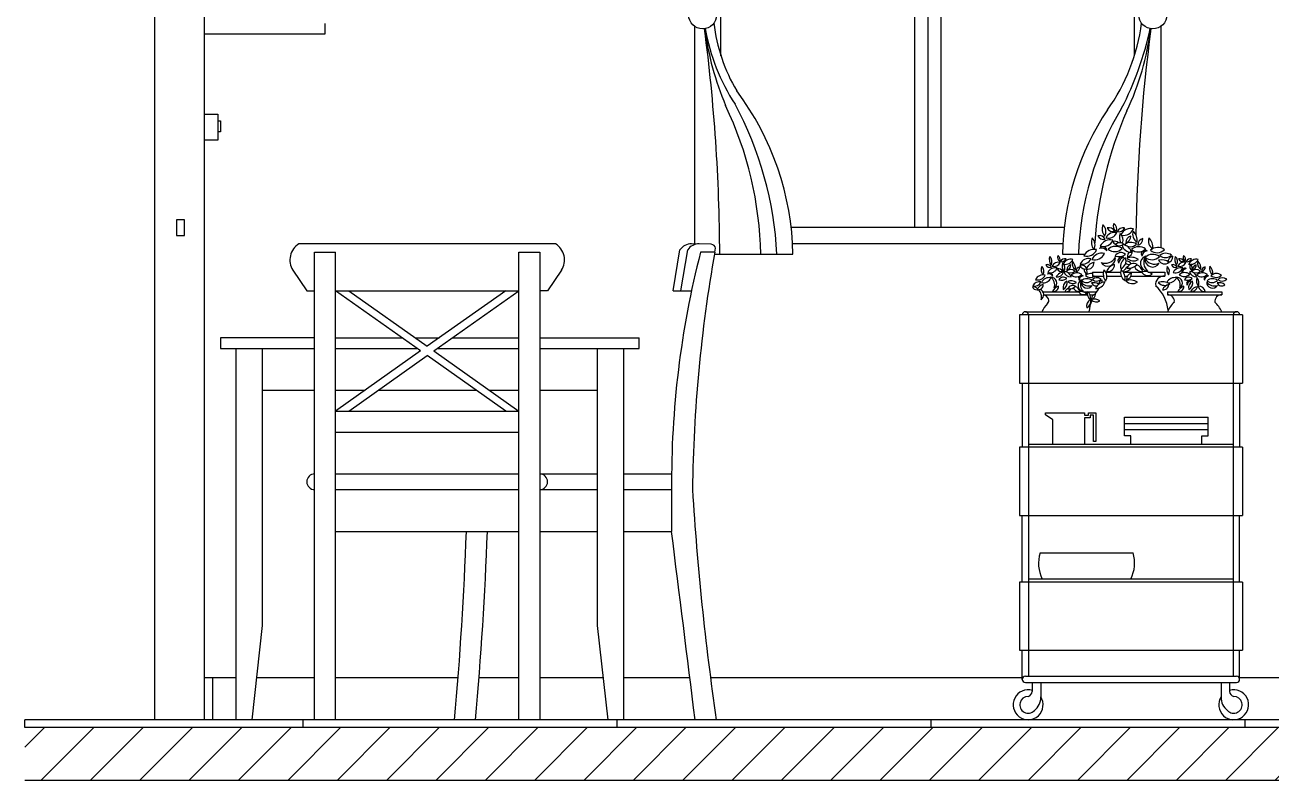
# Model space of a CAD drawing. Header units: millimetres. Extents: x 106 to 25790, y 5092 to 14934.
# Drawn here: x 17376 to 19757, y 7223 to 8667 of the extents above; entities that cross this region are included whole.
import ezdxf

# ---------------------------------------------------------------- set-up
doc = ezdxf.new("R2010")
doc.units = ezdxf.units.MM
for name, color, linetype in [('A-ELEV-IDEN', 3, 'Continuous'), ('A-FURN', 4, 'Continuous'), ('A-SECT-MCUT', 7, 'Continuous'), ('G-ANNO-LOGO', 3, 'Continuous'), ('IF-ANNO SYMB', 5, 'Continuous'), ('IF-DETL', 3, 'Continuous'), ('IF-FURN', 3, 'Continuous'), ('Layer2', 3, 'Continuous')]:
    doc.layers.add(name, color=color, linetype=linetype)

msp = doc.modelspace()

# ---------------------------------------------------------------- hatches: boundary and pattern name
at = {"layer": 'A-FURN'}
h = msp.add_hatch(dxfattribs=at)
h.set_pattern_fill('ANSI31', color=256, scale=21)
h.paths.add_polyline_path([(20912.7, 7338.7), (20912.7, 9660.5), (20912.7, 9855.2), (20912.7, 10028.3), (20711.4, 10028.3), (20711.4, 9855.2), (17719.2, 9855.2), (17719.2, 10028.3), (17623.1, 10028.3), (17623.1, 9855.2), (17375.9, 9855.2), (17375.9, 9660.5), (17624.1, 9660.5), (17624.1, 9333.4), (17719.2, 9333.4), (17719.2, 9660.5), (20711.4, 9660.5), (20711.4, 7323.7), (17375.9, 7323.7), (17375.9, 7223.4), (20912.7, 7223.4)])

# ---------------------------------------------------------------- linework, layer by layer
at = {"layer": 'A-ELEV-IDEN'}
for p in [(20711.4, 7338.7), (17375.9, 7323.7)]:
    msp.add_line(p, (17375.9, 7338.7), dxfattribs=at)
at = {"layer": 'A-SECT-MCUT'}
for p, q in [((20711.4, 7323.7), (17375.9, 7323.7)), ((17375.9, 7223.4), (20912.7, 7223.4))]:
    msp.add_line(p, q, dxfattribs=at)
at = {"layer": 'G-ANNO-LOGO'}
for p, q in [((17949.2, 8649.7), (17949.2, 8669.7)), ((17719.2, 8649.7), (17949.2, 8649.7))]:
    msp.add_line(p, q, dxfattribs=at)
at = {"layer": 'IF-ANNO SYMB'}
for p, q in [((19075.6, 9424.5), (19075.6, 8280)), ((19100.7, 9424.5), (19100.7, 8280)), ((19125.7, 9424.5), (19125.7, 8280)), ((17624.1, 7338.7), (17624.1, 9308.4)), ((17719.2, 7338.7), (17719.2, 9298.4)), ((19361.8, 8280), (18839.4, 8280)), ((19359, 8248.7), (18842.2, 8248.7))]:
    msp.add_line(p, q, dxfattribs=at)
at = {"layer": 'IF-ANNO SYMB', "transparency": 33554687}
msp.add_lwpolyline([(17665.7, 8264.4), (17680.7, 8264.4), (17680.7, 8294.4), (17665.7, 8294.4)], close=True, dxfattribs=at)
at = {"layer": 'IF-DETL'}
for p, q in [((18705.3, 8608), (18705.3, 8793.5)), ((19496, 8608), (19496, 8793.5)), ((17719.2, 8496.5), (17744.2, 8496.5)), ((17744.2, 8496.5), (17744.2, 8446.5)), ((17744.2, 8483.8), (17749.2, 8483.8)), ((17749.2, 8483.8), (17749.2, 8462.5)), ((17749.2, 8462.5), (17744.2, 8462.5)), ((17744.2, 8446.5), (17719.2, 8446.5)), ((19287.2, 8118.7), (19690.5, 8118.7)), ((19701.9, 8112.7), (19275.8, 8112.7)), ((19275.8, 8112.7), (19275.8, 7982.4)), ((19293.2, 8112.7), (19293.2, 7421.9)), ((19684.5, 8112.7), (19684.5, 7421.9)), ((19701.9, 8112.7), (19701.9, 7982.4)), ((19275.8, 7982.4), (19701.9, 7982.4)), ((19281.2, 7982.4), (19281.2, 7859.8)), ((19696.5, 7982.4), (19696.5, 7859.8)), ((19701.9, 7859.8), (19275.8, 7859.8)), ((19275.8, 7859.8), (19275.8, 7729.5)), ((19293.2, 7865.8), (19684.5, 7865.8)), ((19701.9, 7859.8), (19701.9, 7729.5)), ((19275.8, 7729.5), (19701.9, 7729.5)), ((19281.2, 7601.9), (19281.2, 7729.5)), ((19696.5, 7601.9), (19696.5, 7729.5)), ((19701.9, 7601.9), (19275.8, 7601.9)), ((19275.8, 7601.9), (19275.8, 7471.5)), ((19293.2, 7607.9), (19684.5, 7607.9)), ((19701.9, 7601.9), (19701.9, 7471.5)), ((19275.8, 7471.5), (19701.9, 7471.5)), ((19281.2, 7415.9), (19281.2, 7471.5)), ((19696.5, 7415.9), (19696.5, 7471.5)), ((17779.2, 7418.7), (17719.2, 7418.7)), ((17734.2, 7418.7), (17734.2, 7338.7)), ((17929.4, 7418.7), (17818, 7418.7)), ((18203.4, 7418.7), (17969.4, 7418.7)), ((18319.4, 7418.7), (18243.5, 7418.7)), ((18480.3, 7418.7), (18359.4, 7418.7)), ((18646.3, 7418.7), (18519.2, 7418.7)), ((19282, 7418.7), (18685.7, 7418.7)), ((19287.2, 7421.9), (19690.5, 7421.9)), ((19287.2, 7409.9), (19690.5, 7409.9)), ((19300.5, 7409.9), (19300.5, 7392.9)), ((19316.5, 7409.9), (19316.5, 7382.1)), ((19661.1, 7409.9), (19661.1, 7382.1)), ((19677.2, 7409.9), (19677.2, 7392.9)), ((20190.2, 7418.7), (19695.7, 7418.7))]:
    msp.add_line(p, q, dxfattribs=at)
for centre, radius, start, end in [((19287.2, 8112.7), 6, 0, 180), ((19690.5, 8112.7), 6, 0, 180), ((19287.2, 7415.9), 6, 90, 270), ((19690.5, 7415.9), 6, 270, 90), ((19292.5, 7367.4), 28.6, 73.7101, 32.7021), ((19292.5, 7367.4), 16, 90, 317.7696), ((19289, 7394.4), 11.6, 287.4202, 352.344), ((19286.5, 7380.8), 30.1, 306.3227, 2.392), ((19685.2, 7367.4), 28.6, 147.2979, 106.2899), ((19691.2, 7380.8), 30.1, 177.608, 233.6773), ((19685.2, 7367.4), 16, 222.2304, 90), ((19688.7, 7394.4), 11.6, 187.656, 252.5798)]:
    msp.add_arc(centre, radius, start, end, dxfattribs=at)
at = {"layer": 'IF-FURN'}
for p, q in [((18389.4, 8248.7), (17899.4, 8248.7)), ((18687.1, 8247.6), (18649.2, 8248.7)), ((18693.9, 8232.7), (18695.2, 8240.2)), ((17929.4, 7338.7), (17929.4, 8232.7)), ((17929.4, 8232.7), (17969.4, 8232.7)), ((17969.4, 7338.7), (17969.4, 8232.7)), ((18319.4, 7338.7), (18319.4, 8232.7)), ((18319.4, 8232.7), (18359.4, 8232.7)), ((18359.4, 8232.7), (18359.4, 7338.7)), ((18614.2, 8158.7), (18627.3, 8236.9)), ((18629.2, 8158.7), (18642.3, 8236.9)), ((18693.9, 8232.7), (18666.6, 8232.7)), ((17887.7, 8197.9), (17914.4, 8158.7)), ((18401.2, 8197.9), (18374.4, 8158.7)), ((17914.4, 8158.7), (17929.4, 8158.7)), ((17969.4, 8158.7), (18319.4, 8158.7)), ((18131.9, 8043.7), (17969.4, 8158.7)), ((17994.4, 8158.7), (18144.4, 8052.6)), ((18294.4, 8158.7), (18144.4, 8052.6)), ((18156.9, 8043.7), (18319.4, 8158.7)), ((18374.4, 8158.7), (18359.4, 8158.7)), ((18614.2, 8158.7), (18649.3, 8158.7)), ((17929.4, 8068.7), (17749.2, 8068.7)), ((17749.2, 8068.7), (17749.2, 8048.7)), ((17749.2, 8048.7), (17929.4, 8048.7)), ((17779.2, 7338.7), (17779.2, 8048.7)), ((17829.2, 8048.7), (17829.2, 7518.7)), ((17969.4, 8068.7), (18096.6, 8068.7)), ((17969.4, 8048.7), (18124.9, 8048.7)), ((18121.6, 8068.7), (18167.2, 8068.7)), ((18164, 8048.7), (18319.4, 8048.7)), ((18192.2, 8068.7), (18319.4, 8068.7)), ((18359.4, 8068.7), (18549.2, 8068.7)), ((18359.4, 8048.7), (18549.2, 8048.7)), ((18469.2, 8048.7), (18469.2, 7518.7)), ((18519.2, 8048.7), (18519.2, 7338.7)), ((18549.2, 8048.7), (18549.2, 8068.7)), ((18131.9, 8043.7), (17969.4, 7928.7)), ((17994.4, 7928.7), (18144.4, 8034.9)), ((18294.4, 7928.7), (18144.4, 8034.9)), ((18156.9, 8043.7), (18319.4, 7928.7)), ((17829.2, 7968.7), (17929.4, 7968.7)), ((17969.4, 7968.7), (18025.9, 7968.7)), ((18050.9, 7968.7), (18237.9, 7968.7)), ((18262.9, 7968.7), (18319.4, 7968.7)), ((18359.4, 7968.7), (18469.2, 7968.7)), ((17969.4, 7928.7), (18319.4, 7928.7)), ((17969.4, 7888.7), (18319.4, 7888.7)), ((17969.4, 7808.7), (18319.4, 7808.7)), ((18359.4, 7808.7), (18469.2, 7808.7)), ((18519.2, 7808.7), (18611.3, 7808.7)), ((17969.4, 7778.7), (18319.4, 7778.7)), ((18359.4, 7778.7), (18469.2, 7778.7)), ((18519.2, 7778.7), (18611.3, 7778.7)), ((18611.3, 7778.7), (18611.3, 7698.7)), ((17969.4, 7698.7), (18319.4, 7698.7)), ((18359.4, 7698.7), (18469.2, 7698.7)), ((18519.2, 7698.7), (18611.3, 7698.7)), ((17829.2, 7518.7), (17809.2, 7338.7)), ((18469.2, 7518.7), (18489.2, 7338.7))]:
    msp.add_line(p, q, dxfattribs=at)
for centre, radius, start, end in [((17918.9, 8217.5), 36.9, 121.962, 212.0549), ((18369.9, 8217.5), 36.9, 327.9451, 58.038), ((18649.5, 8222), 26.7, 90.4962, 146.2263), ((18663.2, 8223.4), 25, 87.7219, 147.2313), ((18686.3, 8238.6), 9.11, 10.3999, 84.9677), ((20377.7, 7794.2), 1766.4, 165.6269, 180.5027), ((21408.7, 7749.4), 2757.5, 169.9048, 179.3899), ((17929.4, 7793.7), 15, 90, 270), ((18359.4, 7793.7), 15, 270, 90), ((23805.8, 8088.7), 5163.8, 183.4409, 188.3505), ((11235.4, 7955), 6988.6, 354.94119, 357.89873), ((11275.5, 7955), 6988.6, 354.94119, 357.89873), ((-1274328.4, -154101.5), 1303024.3, 7.1170399, 7.1329928)]:
    msp.add_arc(centre, radius, start, end, dxfattribs=at)
at = {"layer": 'Layer2'}
for p, q in [((18655.3, 8664.3), (18655.3, 8248.6)), ((19546, 8664.3), (19546, 8240.8)), ((18693.1, 8228.5), (18843.1, 8228.5)), ((19358.2, 8228.5), (19400.6, 8228.5)), ((19415.4, 8194.5), (19436.2, 8194.5)), ((19415.4, 8194.5), (19415.4, 8187)), ((19440.8, 8194.5), (19469.1, 8194.5)), ((19473.9, 8194.5), (19509.6, 8194.5)), ((19522, 8194.5), (19553.7, 8194.5)), ((19553.7, 8194.5), (19553.7, 8187)), ((19415.4, 8187), (19436.3, 8187)), ((19442.9, 8187), (19470.2, 8187)), ((19477.1, 8187), (19482.2, 8187)), ((19488.9, 8187), (19553.7, 8187)), ((19320.9, 8156.6), (19389.6, 8156.6)), ((19322.3, 8151), (19405.6, 8151)), ((19398.8, 8156.6), (19422.6, 8156.6)), ((19410.7, 8151), (19417.6, 8151)), ((19558.7, 8156.6), (19662.4, 8156.6)), ((19558.7, 8156.6), (19558.7, 8151)), ((19558.7, 8151), (19662.4, 8151)), ((19662.4, 8156.6), (19662.4, 8151)), ((19325.8, 7921.4), (19325.8, 7925.6)), ((19325.8, 7925.6), (19400.3, 7925.6)), ((19339.6, 7912.3), (19325.8, 7921.4)), ((19339.6, 7865.8), (19339.6, 7912.3)), ((19400.3, 7925.6), (19400.3, 7920.9)), ((19400.3, 7920.9), (19408.1, 7920.9)), ((19411, 7916.2), (19400.3, 7916.2)), ((19400.3, 7916.2), (19400.3, 7865.8)), ((19408.1, 7920.9), (19408.1, 7925.6)), ((19408.1, 7925.6), (19421.7, 7925.6)), ((19417.3, 7920.9), (19411, 7920.9)), ((19411, 7920.9), (19411, 7916.2)), ((19417.3, 7870.6), (19417.3, 7920.9)), ((19421.7, 7925.6), (19421.7, 7870.6)), ((19476.9, 7881.4), (19476.9, 7917.4)), ((19476.9, 7917.4), (19636.5, 7917.4)), ((19476.9, 7905.4), (19636.5, 7905.4)), ((19636.5, 7881.4), (19636.5, 7917.4)), ((19476.9, 7893.4), (19636.5, 7893.4)), ((19488.8, 7881.4), (19476.9, 7881.4)), ((19488.8, 7865.8), (19488.8, 7881.4)), ((19624.6, 7865.8), (19624.6, 7881.4)), ((19624.6, 7881.4), (19636.5, 7881.4)), ((19421.7, 7870.6), (19417.3, 7870.6)), ((17907.3, 7323.7), (17907.3, 7338.7)), ((18507.3, 7323.7), (18507.3, 7338.7)), ((19107.3, 7323.7), (19107.3, 7338.7)), ((19707.3, 7323.7), (19707.3, 7338.7))]:
    msp.add_line(p, q, dxfattribs=at)
at = {"layer": 'Layer2', "transparency": 33554687}
msp.add_line((19315.3, 7658), (19492.9, 7658), dxfattribs=at)
at = {"layer": 'Layer2'}
for centre in [(18670.6, 8686.2), (19530.7, 8686.2)]:
    msp.add_circle(centre, 26.7, dxfattribs=at)
for centre, radius, start, end in [((19016.5, 8707.6), 326.5, 186.5504, 210.7139), ((19144.1, 8717.9), 368.2, 324.6093, 352.5866), ((15276.9, 8213.8), 3426.5, 0.2461, 7.477), ((19240.8, 8735.3), 571.3, 187.6021, 202.918), ((19055.4, 8726.7), 385.7, 189.9774, 213.1658), ((18930.2, 8788.2), 609.2, 332.6015, 347.8395), ((18997.8, 8727.8), 533.3, 335.0416, 352.6656), ((22924.4, 8213.8), 3426.5, 172.523, 179.1352), ((18305.5, 8218.4), 537.8, 1.0849, 36.85), ((18081.9, 8212.9), 700.1, 1.2764, 25.363), ((18132.9, 8194), 680.5, 2.91, 28.2174), ((19856.7, 8224.6), 498.5, 145.8291, 179.5495), ((19964.3, 8210.8), 575.8, 148.9295, 178.2309), ((20156, 8205.1), 737.5, 156.1897, 176.4732), ((19457.8, 8277.2), 23.9, 160.5092, 216.0653), ((19423.1, 8272.1), 17.9, 329.8383, 46.7361), ((19467.7, 8282.5), 12.5, 156.8431, 234.9964), ((19449.9, 8277.4), 11.8, 334.0501, 57.7894), ((19428.7, 8251.7), 12.5, 26.0808, 104.2341), ((19436.5, 8268.6), 11.8, 203.2878, 287.0271), ((19457.7, 8252.6), 17.9, 76.6183, 154.7716), ((19446.2, 8276.4), 16.9, 253.8253, 337.5646), ((19446.8, 8266.9), 12.5, 26.0808, 104.2341), ((19454.5, 8283.7), 11.8, 203.2878, 287.0271), ((19474, 8266.7), 12.5, 76.6183, 154.7716), ((19466, 8283.4), 11.8, 253.8253, 337.5646), ((19490.7, 8260.5), 23.9, 160.5092, 204.3279), ((19455.9, 8255.4), 17.9, 340.8852, 46.7361), ((19488.8, 8256.4), 21.5, 76.6183, 151.5768), ((19475, 8285), 20.3, 258.4468, 337.5646), ((19476.7, 8262.4), 11.8, 280.9851, 4.7244), ((19491.5, 8251.2), 12.5, 103.7781, 181.9314), ((19510, 8267), 17.9, 161.2761, 238.1738), ((19476.9, 8255.1), 23.9, 351.9469, 47.503), ((19418.4, 8216.5), 21.5, 76.6183, 154.7716), ((19437.2, 8251.8), 23.9, 160.5092, 216.0653), ((19402.5, 8246.7), 17.9, 329.8383, 46.7361), ((19435.5, 8235.6), 7.46, 355.4145, 148.7591), ((19433.3, 8228.8), 11.4, 32.696, 111.4776), ((19449.5, 8234.8), 21.5, 76.6183, 154.7716), ((19435.8, 8263.4), 20.3, 253.8253, 337.5646), ((19459.3, 8222.2), 21.5, 53.2406, 131.3938), ((19458, 8254), 20.3, 230.4475, 314.1869), ((19457, 8241.1), 12.5, 48.6494, 104.2341), ((19464.8, 8258), 11.8, 203.2878, 244.815), ((19467.5, 8238.2), 12.5, 53.2406, 131.3938), ((19466.8, 8256.7), 11.8, 230.4475, 314.1869), ((19488.6, 8249.6), 16.9, 191.7805, 273.2354), ((19472.1, 8228.9), 17.9, 12.2891, 86.499), ((19488.6, 8233.5), 17.9, 53.2406, 131.3938), ((19487.5, 8259.9), 16.9, 230.4475, 314.1869), ((19504.1, 8221.6), 21.5, 53.2406, 131.3938), ((19502.8, 8253.3), 20.3, 230.4475, 314.1869), ((19514.6, 8246.4), 12.5, 103.7781, 181.9314), ((19499.8, 8257.5), 11.8, 280.9851, 4.7244), ((19540.1, 8254.2), 17.9, 161.2761, 238.1738), ((19507, 8242.4), 23.9, 351.9469, 47.503), ((19540.2, 8220.1), 21.5, 53.2406, 131.3938), ((19350.7, 8218.6), 17.9, 160.5092, 216.0653), ((19324.7, 8214.8), 13.4, 329.8383, 46.7361), ((19358.2, 8222.6), 9.39, 156.8431, 234.9964), ((19344.8, 8218.7), 8.87, 334.0501, 57.7894), ((19362.9, 8210.7), 9.39, 76.6183, 154.7716), ((19356.8, 8223.2), 8.87, 253.8253, 337.5646), ((19374, 8203), 16.1, 76.6183, 151.5768), ((19363.6, 8224.5), 15.2, 258.4468, 337.5646), ((19389.8, 8210.9), 13.4, 161.2761, 238.1738), ((19365, 8202), 17.9, 351.9469, 47.503), ((19408.2, 8202.6), 17.9, 76.6183, 154.7716), ((19396.7, 8226.5), 16.9, 253.8253, 337.5646), ((19404.6, 8245.2), 20.3, 253.8253, 337.5646), ((19433.4, 8209.4), 21.5, 76.6183, 154.7716), ((19419.6, 8238.1), 20.3, 253.8253, 337.5646), ((19439.6, 8234.3), 22.9, 250.136, 328.9177), ((19444.3, 8220.8), 14.9, 212.8545, 6.1991), ((19469.7, 8218.9), 12.9, 46.7886, 150.677), ((19465.2, 8248.1), 23.9, 253.4863, 303.9793), ((19471.5, 8215.7), 7.46, 59.2531, 212.5977), ((19476.6, 8210.7), 11.4, 96.5345, 175.3162), ((19487, 8205.8), 17.9, 117.5698, 195.7231), ((19462.7, 8216.3), 16.9, 294.7768, 18.5161), ((19479, 8203.6), 12.5, 32.3788, 87.5775), ((19489.6, 8198.9), 23.9, 55.3638, 110.9199), ((19493.8, 8233.8), 17.9, 224.6929, 301.5907), ((19479.8, 8234.9), 11.8, 280.9851, 4.7244), ((19494.6, 8223.7), 12.5, 132.6656, 181.9314), ((19494.6, 8223.7), 12.5, 103.7781, 116.5529), ((19522.1, 8211.1), 14.9, 111.8131, 265.1576), ((19516.1, 8228.9), 7.46, 59.2531, 212.5977), ((19521.2, 8223.9), 11.4, 96.5345, 175.3162), ((19536.2, 8213.2), 22.9, 149.0945, 227.8762), ((19530.2, 8219.1), 14.9, 175.211, 328.5556), ((19534.6, 8232.6), 22.9, 212.4925, 291.2742), ((19530.3, 8206.8), 21.5, 53.2406, 131.3938), ((19529, 8238.5), 20.3, 230.4475, 314.1869), ((19538.9, 8251.8), 20.3, 230.4475, 314.1869), ((19547, 8194.1), 23.9, 52.0489, 102.5418), ((19553.5, 8222.9), 12.9, 205.3512, 309.2395), ((19555.7, 8212.6), 17.9, 53.2406, 131.3938), ((19554.7, 8239), 16.9, 230.4475, 314.1869), ((19556.9, 8223.9), 11.8, 280.9851, 4.7244), ((19571.7, 8212.7), 12.5, 103.7781, 181.9314), ((19590.5, 8218.6), 17.9, 160.5092, 216.0653), ((19564.5, 8214.8), 13.4, 329.8383, 46.7361), ((19582.2, 8210.8), 9.39, 26.0808, 104.2341), ((19588.1, 8223.5), 8.87, 203.2878, 287.0271), ((19598, 8222.6), 9.39, 156.8431, 234.9964), ((19584.6, 8218.7), 8.87, 334.0501, 57.7894), ((19602.7, 8210.7), 9.39, 76.6183, 154.7716), ((19596.6, 8223.2), 8.87, 253.8253, 337.5646), ((19613.8, 8203), 16.1, 76.6183, 154.7716), ((19603.4, 8224.5), 15.2, 253.8253, 337.5646), ((19629.6, 8210.9), 13.4, 161.2761, 238.1738), ((19604.8, 8202), 17.9, 351.9469, 47.503), ((19335.3, 8199.5), 17.9, 160.5092, 216.0653), ((19309.2, 8195.7), 13.4, 329.8383, 46.7361), ((19328.9, 8199.5), 9.39, 26.0808, 104.2341), ((19334.7, 8212.1), 8.87, 203.2878, 287.0271), ((19334, 8187.4), 5.59, 44.0275, 148.7591), ((19332.4, 8182.3), 8.58, 32.696, 111.4776), ((19344.5, 8186.8), 16.1, 76.6183, 154.7716), ((19334.2, 8208.3), 15.2, 253.8253, 337.5646), ((19334, 8187.4), 5.59, 355.4145, 40.7186), ((19350.6, 8200.1), 13.4, 76.6183, 154.7716), ((19342, 8218), 12.7, 253.8253, 337.5646), ((19347.1, 8198.5), 13.4, 266.4214, 343.3192), ((19350.1, 8191.6), 9.39, 26.0808, 104.2341), ((19355.9, 8204.2), 8.87, 203.2878, 287.0271), ((19362.1, 8176.9), 17.9, 97.0923, 141.5611), ((19375.4, 8206.1), 17.9, 160.5092, 216.0653), ((19349.3, 8202.3), 13.4, 329.8383, 46.7361), ((19373.8, 8197.9), 12.7, 189.496, 273.2354), ((19361.4, 8182.4), 13.4, 12.2891, 90.4423), ((19373.8, 8185.8), 13.4, 53.2406, 131.3938), ((19373, 8205.7), 12.7, 230.4475, 314.1869), ((19364.9, 8207.5), 8.87, 280.9851, 4.7244), ((19376, 8199.1), 9.39, 103.7781, 181.9314), ((19385.4, 8176.9), 16.1, 53.2406, 131.3938), ((19382.2, 8203.9), 8.87, 280.9851, 4.7244), ((19393.3, 8195.5), 9.39, 103.7781, 181.9314), ((19394.1, 8195.2), 12.5, 26.0808, 104.2341), ((19401.8, 8212), 11.8, 203.2878, 287.0271), ((19412.4, 8201.4), 13.4, 183.689, 238.1738), ((19412.5, 8175.8), 16.1, 79.7803, 131.3938), ((19387.6, 8192.5), 17.9, 351.9469, 25.9629), ((19405.4, 8212.8), 12.9, 263.3868, 2.661), ((19424.7, 8190.4), 23.9, 105.4703, 149.2131), ((19459.8, 8191.1), 23.9, 160.5092, 216.0653), ((19425, 8186), 17.9, 329.8383, 46.7361), ((19444.5, 8208.4), 12.9, 258.7726, 2.661), ((19463.8, 8186), 23.9, 105.4703, 155.9633), ((19487, 8193.4), 17.9, 161.2761, 238.1738), ((19453.9, 8181.5), 23.9, 351.9469, 47.503), ((19495.1, 8184.1), 23.9, 121.6428, 152.6484), ((19475, 8212.9), 17.9, 266.4214, 325.6226), ((19486.8, 8220.5), 11.8, 228.0171, 267.5242), ((19478, 8191.4), 11.8, 280.9851, 4.7244), ((19492.7, 8180.3), 12.5, 103.7781, 181.9314), ((19493.8, 8198.1), 12.9, 57.3352, 161.2235), ((19484.1, 8226), 23.9, 264.0329, 314.5258), ((19510.7, 8212.1), 16.9, 204.9327, 266.5969), ((19494.1, 8191.4), 17.9, 13.3154, 70.6419), ((19514.5, 8171.9), 23.9, 52.0489, 102.5418), ((19521, 8200.7), 12.9, 205.3512, 309.2395), ((19575.1, 8199.5), 17.9, 160.5092, 216.0653), ((19549, 8195.7), 13.4, 329.8383, 46.7361), ((19568.7, 8199.5), 9.39, 26.0808, 104.2341), ((19574.5, 8212.1), 8.87, 203.2878, 287.0271), ((19584.3, 8186.8), 16.1, 76.6183, 154.7716), ((19574, 8208.3), 15.2, 253.8253, 337.5646), ((19590.4, 8200.1), 13.4, 76.6183, 154.7716), ((19581.8, 8218), 12.7, 253.8253, 337.5646), ((19591.7, 8177.4), 16.1, 53.2406, 131.3938), ((19590.7, 8201.2), 15.2, 230.4475, 314.1869), ((19591.8, 8196.3), 5.59, 59.2531, 212.5977), ((19595.6, 8192.6), 8.58, 96.5345, 175.3162), ((19610, 8205), 8.87, 150.2228, 233.9621), ((19613.6, 8197.9), 12.7, 189.496, 273.2354), ((19601.2, 8182.4), 13.4, 12.2891, 90.4423), ((19596.4, 8202.1), 9.39, 333.0158, 51.169), ((19613.6, 8185.8), 13.4, 53.2406, 131.3938), ((19612.8, 8205.7), 12.7, 230.4475, 314.1869), ((19604.7, 8207.5), 8.87, 280.9851, 4.7244), ((19615.8, 8199.1), 9.39, 103.7781, 181.9314), ((19625.3, 8176.9), 16.1, 53.2406, 131.3938), ((19633.1, 8195.5), 9.39, 103.7781, 181.9314), ((19622, 8203.9), 8.87, 280.9851, 4.7244), ((19652.2, 8201.4), 13.4, 161.2761, 238.1738), ((19627.4, 8192.5), 17.9, 351.9469, 47.503), ((19652.3, 8175.8), 16.1, 53.2406, 131.3938), ((19302.9, 8157.1), 9.39, 36.2157, 104.2341), ((19308.7, 8169.7), 8.87, 203.2878, 275.2631), ((19313.5, 8162.7), 13.4, 76.6183, 154.7716), ((19304.9, 8180.5), 12.7, 253.8253, 337.5646), ((19321.2, 8173.1), 16.1, 76.6183, 154.7716), ((19310.8, 8194.6), 15.2, 253.8253, 337.5646), ((19311.4, 8170.3), 9.7, 258.7726, 2.661), ((19325.9, 8153.5), 17.9, 105.4703, 155.9633), ((19332.4, 8167.8), 16.1, 76.6183, 154.7716), ((19322.1, 8189.3), 15.2, 253.8253, 337.5646), ((19326.2, 8170), 17.2, 340.136, 58.9177), ((19336.3, 8173.5), 11.2, 302.8545, 96.1991), ((19340.7, 8167), 9.7, 258.7726, 2.661), ((19355.2, 8150.2), 17.9, 105.4703, 155.9633), ((19362.1, 8176.9), 17.9, 142.6342, 152.6484), ((19359.6, 8174.9), 9.7, 46.7886, 150.677), ((19356.2, 8196.8), 17.9, 253.4863, 303.9793), ((19372.6, 8165.1), 13.4, 117.5698, 195.7231), ((19354.3, 8173), 12.7, 294.7768, 18.5161), ((19374.5, 8159.9), 17.9, 55.3638, 110.9199), ((19377.7, 8186.1), 13.4, 224.6929, 301.5907), ((19377.7, 8159.3), 9.7, 57.3352, 161.2235), ((19370.4, 8180.2), 17.9, 264.0329, 314.5258), ((19378.3, 8178.5), 9.39, 103.7781, 116.5529), ((19384.5, 8200.7), 15.2, 230.4475, 314.1869), ((19378, 8154.3), 13.4, 13.3154, 70.6419), ((19398.9, 8169.1), 11.2, 111.8131, 265.1576), ((19394.5, 8182.4), 5.59, 59.2531, 212.5977), ((19398.3, 8178.7), 8.58, 96.5345, 175.3162), ((19409.5, 8170.6), 17.2, 149.0945, 227.8762), ((19405, 8175), 11.2, 175.211, 328.5556), ((19408.3, 8185.2), 17.2, 212.4925, 291.2742), ((19405.1, 8165.8), 16.1, 53.2406, 131.3938), ((19404.1, 8189.6), 15.2, 230.4475, 314.1869), ((19411.5, 8199.6), 15.2, 230.4475, 302.7362), ((19417.6, 8156.3), 17.9, 58.7991, 102.5418), ((19422.4, 8177.9), 9.7, 205.3512, 273.2322), ((19424.2, 8170.2), 13.4, 53.2406, 131.3938), ((19423.4, 8190), 12.7, 230.4475, 314.1869), ((19416.7, 8170.8), 16.3, 49.6409, 94.9009), ((19422, 8181), 17.9, 266.4214, 343.3192), ((19442.1, 8152.2), 23.9, 97.0923, 152.6484), ((19436.1, 8170.2), 9.38, 103.764, 178.6488), ((19425.1, 8178.6), 8.87, 329.643, 4.7244), ((19416.7, 8170.8), 16.3, 11.9468, 11.9546), ((19487.7, 8155.5), 23.9, 55.3638, 110.9199), ((19491.9, 8190.4), 17.9, 224.6929, 301.5907), ((19552.3, 8170.8), 16.3, 85.0991, 188.6475), ((19484.5, 8112.5), 76, 6.8411, 47.2389), ((19549.5, 8152.2), 23.9, 55.3638, 110.9199), ((19553.6, 8187), 17.9, 224.6929, 301.5907), ((19551.2, 8170.3), 9.7, 258.7726, 2.661), ((19565.7, 8153.5), 17.9, 105.4703, 155.9633), ((19572.2, 8167.8), 16.1, 76.6183, 154.7716), ((19561.9, 8189.3), 15.2, 253.8253, 337.5646), ((19576.1, 8173.5), 11.2, 302.8545, 96.1991), ((19566, 8170), 17.2, 340.136, 58.9177), ((19580.5, 8167), 9.7, 258.7726, 2.661), ((19595, 8150.2), 17.9, 105.4703, 155.9633), ((19599.4, 8174.9), 9.7, 46.7886, 150.677), ((19596, 8196.8), 17.9, 253.4863, 303.9793), ((19600.8, 8172.5), 5.59, 59.2531, 212.5977), ((19604.6, 8168.7), 8.58, 96.5345, 175.3162), ((19612.4, 8165.1), 13.4, 117.5698, 195.7231), ((19594.2, 8173), 12.7, 294.7768, 18.5161), ((19603.4, 8170.4), 13.4, 266.4214, 343.3192), ((19618.5, 8148.8), 17.9, 97.0923, 152.6484), ((19631.7, 8178), 17.9, 160.5092, 216.0653), ((19624.3, 8200.7), 15.2, 230.4475, 314.1869), ((19605.6, 8174.2), 13.4, 329.8383, 46.7361), ((19630.1, 8169.8), 12.7, 189.496, 273.2354), ((19617.8, 8154.3), 13.4, 12.2891, 90.4423), ((19634.3, 8182.4), 5.59, 59.2531, 212.5977), ((19638.1, 8178.7), 8.58, 96.5345, 175.3162), ((19644.8, 8175), 11.2, 175.211, 328.5556), ((19648.1, 8185.2), 17.2, 212.4925, 291.2742), ((19644.9, 8165.8), 16.1, 53.2406, 131.3938), ((19643.9, 8189.6), 15.2, 230.4475, 314.1869), ((19651.3, 8199.6), 15.2, 230.4475, 314.1869), ((19657.4, 8156.3), 17.9, 52.0489, 102.5418), ((19662.2, 8177.9), 9.7, 205.3512, 309.2395), ((19664, 8170.2), 13.4, 53.2406, 131.3938), ((19663.2, 8190), 12.7, 230.4475, 314.1869), ((19301, 8147.6), 17.2, 340.136, 49.3049), ((19311.1, 8151.2), 11.2, 302.8545, 66.9709), ((19319.9, 8138.8), 12.2, 22.0128, 78.9819), ((19323.9, 8140.2), 8.05, 311.6377, 23.3256), ((19378.7, 8148.8), 17.9, 121.6428, 152.6484), ((19363.6, 8170.4), 13.4, 266.4214, 325.6226), ((19390.3, 8169.8), 12.7, 204.9327, 266.5969), ((19393.2, 8139.6), 17.9, 52.0489, 102.5418), ((19398.1, 8161.2), 9.7, 205.3512, 309.2395), ((19418.9, 8153.2), 13.4, 161.2761, 238.1738), ((19394.1, 8144.4), 17.9, 351.9469, 47.503), ((19419.4, 8124.8), 17.9, 55.3638, 110.9199), ((19412.1, 8151.8), 8.87, 280.9851, 4.7244), ((19423.2, 8143.4), 9.39, 103.7781, 181.9314), ((19484.5, 8112.5), 76, 155.9819, 157.1346), ((19484.5, 8112.5), 76, 136.7152, 148.6125), ((19559.7, 8138.8), 12.2, 351.3525, 94.9009), ((19661.4, 8138.8), 12.2, 85.0991, 188.6475), ((19370.7, 8095.1), 57, 136.7152, 155.4604), ((19417.5, 8130), 13.4, 117.5698, 195.7231), ((19399.3, 8137.9), 12.7, 294.7768, 18.5161), ((19484.5, 8112.5), 76, 158.168, 175.2645), ((19370.7, 8095.1), 57, 43.9906, 44.279), ((19422.6, 8151), 13.4, 224.6929, 301.5907), ((19610.5, 8095.1), 57, 132.7611, 155.4604), ((19610.5, 8095.1), 57, 24.5396, 47.2389)]:
    msp.add_arc(centre, radius, start, end, dxfattribs=at)
at = {"layer": 'Layer2', "transparency": 33554687}
for start_param, end_param in [(2.88335, 3.53818), (5.886598, 6.541428)]:
    msp.add_ellipse((19404.1, 7638), major_axis=(91.8, 0), ratio=0.850808, start_param=start_param, end_param=end_param, dxfattribs=at)

doc.saveas('drawing.dxf')
